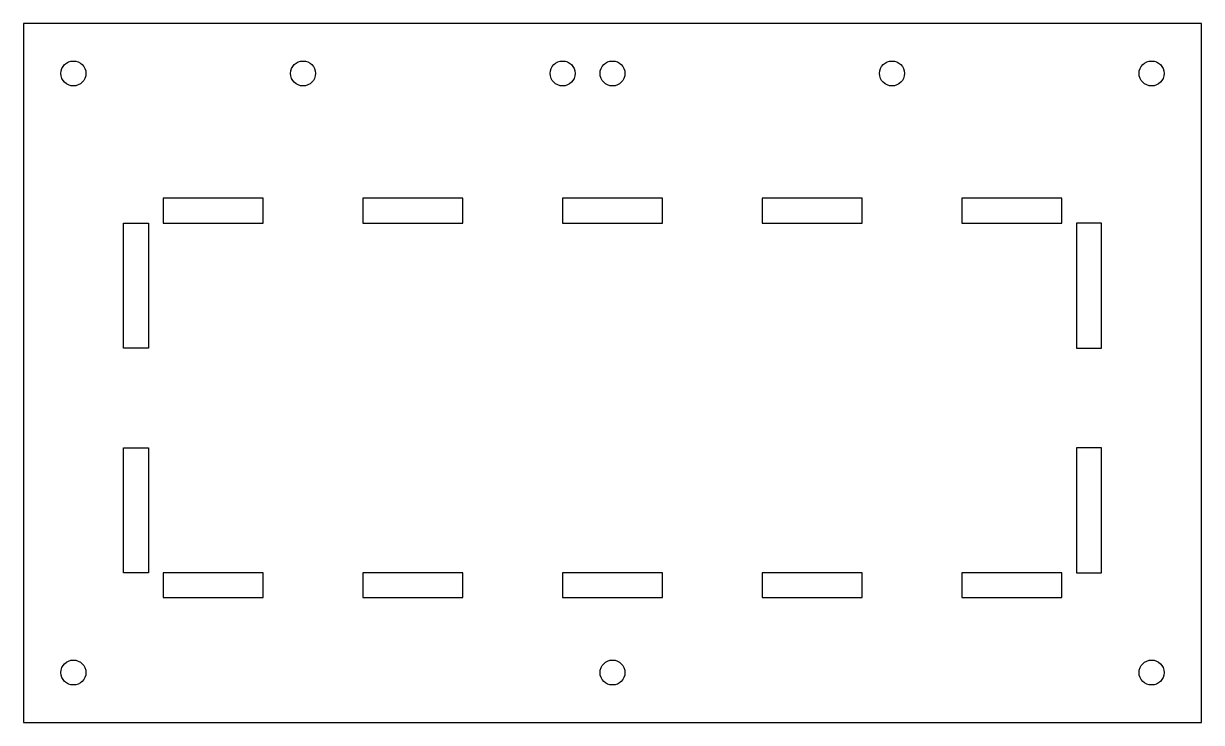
# Model space of a CAD drawing. Header units: millimetres. Extents: x -118 to 118, y -70 to 70.
import ezdxf

# ---------------------------------------------------------------- set-up
doc = ezdxf.new("R2010")
doc.units = ezdxf.units.MM

msp = doc.modelspace()

# ---------------------------------------------------------------- linework, layer by layer
at = {"color": 7, "linetype": 'Continuous', "lineweight": 25}
for p, q in [((118, 70), (-118, 70)), ((-118, 70), (-118, -70)), ((118, -70), (118, 70)), ((-90, 35), (-90, 30)), ((-70, 35), (-90, 35)), ((-70, 30), (-70, 35)), ((-50, 35), (-50, 30)), ((-30, 35), (-50, 35)), ((-30, 30), (-30, 35)), ((-10, 35), (-10, 30)), ((10, 35), (-10, 35)), ((10, 30), (10, 35)), ((30, 35), (30, 30)), ((50, 35), (30, 35)), ((50, 30), (50, 35)), ((70, 35), (70, 30)), ((90, 35), (70, 35)), ((90, 30), (90, 35)), ((-98, 30), (-93, 30)), ((-98, 5), (-98, 30)), ((-93, 30), (-93, 5)), ((-90, 30), (-70, 30)), ((-50, 30), (-30, 30)), ((-10, 30), (10, 30)), ((30, 30), (50, 30)), ((70, 30), (90, 30)), ((93, 30), (93, 5)), ((98, 30), (93, 30)), ((98, 5), (98, 30)), ((-93, 5), (-98, 5)), ((93, 5), (98, 5)), ((-98, -15), (-93, -15)), ((-98, -40), (-98, -15)), ((-93, -15), (-93, -40)), ((93, -15), (93, -40)), ((98, -15), (93, -15)), ((98, -40), (98, -15)), ((-93, -40), (-98, -40)), ((-90, -40), (-90, -45)), ((-70, -40), (-90, -40)), ((-70, -45), (-70, -40)), ((-50, -40), (-50, -45)), ((-30, -40), (-50, -40)), ((-30, -45), (-30, -40)), ((-10, -40), (-10, -45)), ((10, -40), (-10, -40)), ((10, -45), (10, -40)), ((30, -40), (30, -45)), ((50, -40), (30, -40)), ((50, -45), (50, -40)), ((70, -40), (70, -45)), ((90, -40), (70, -40)), ((90, -45), (90, -40)), ((93, -40), (98, -40)), ((-90, -45), (-70, -45)), ((-50, -45), (-30, -45)), ((-10, -45), (10, -45)), ((30, -45), (50, -45)), ((70, -45), (90, -45)), ((-118, -70), (118, -70))]:
    msp.add_line(p, q, dxfattribs=at)
for centre in [(-108, 60), (-62, 60), (-10, 60), (0, 60), (56, 60), (108, 60), (-108, -60), (0, -60), (108, -60)]:
    msp.add_circle(centre, 2.5, dxfattribs=at)

doc.saveas('drawing.dxf')
